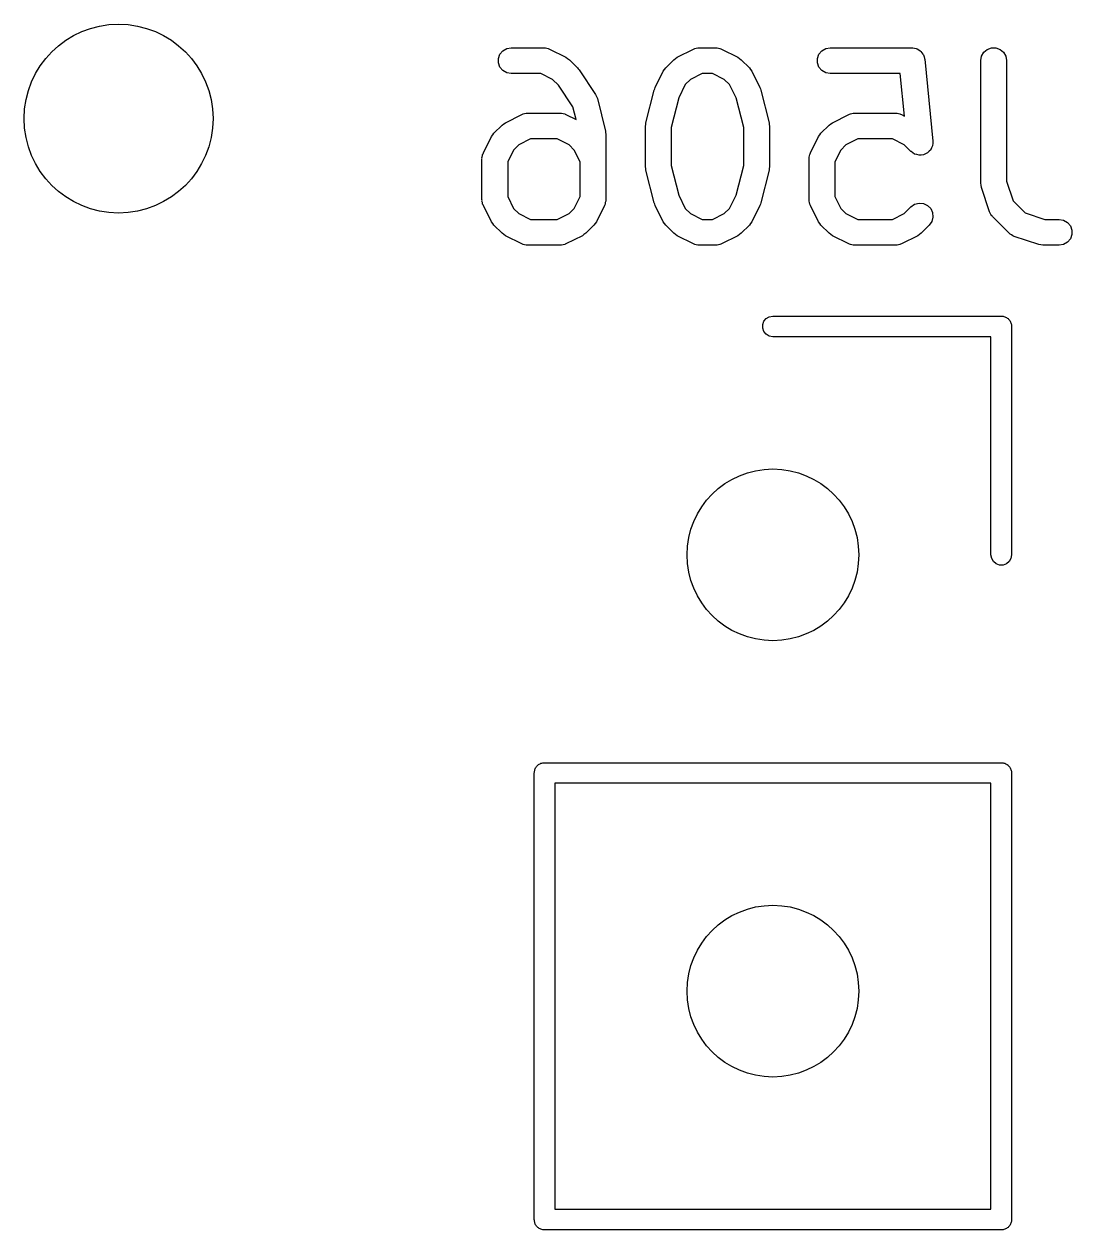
# Model space of a CAD drawing. Extents: x 25 to 326, y -201 to -21.
# Drawn here: x 101.05 to 107.15, y -30.6 to -23.58 of the extents above; entities that cross this region are included whole.
import ezdxf

# ---------------------------------------------------------------- set-up
doc = ezdxf.new("R2010")
doc.units = 0
doc.header["$MEASUREMENT"] = 0
doc.layers.add('BLACK', color=7, linetype='CONTINUOUS')

msp = doc.modelspace()

# ---------------------------------------------------------------- linework, layer by layer
at = {"layer": 'Black'}
for p, q in [((103.838, -23.7349), (103.861, -23.7219)), ((103.861, -23.7219), (103.886, -23.7174)), ((103.886, -23.7174), (104.077, -23.7174)), ((104.077, -23.7174), (104.081, -23.7181)), ((104.081, -23.7181), (104.085, -23.7179)), ((104.085, -23.7179), (104.094, -23.7204)), ((104.094, -23.7204), (104.102, -23.7219)), ((104.102, -23.7219), (104.106, -23.7241)), ((104.106, -23.7241), (104.11, -23.7253)), ((104.11, -23.7253), (104.205, -23.7729)), ((104.853, -23.7729), (104.948, -23.7253)), ((104.948, -23.7253), (104.952, -23.7241)), ((104.952, -23.7241), (104.956, -23.7219)), ((104.956, -23.7219), (104.964, -23.7204)), ((104.964, -23.7204), (104.973, -23.7179)), ((104.973, -23.7179), (104.977, -23.7181)), ((104.977, -23.7181), (104.981, -23.7174)), ((104.981, -23.7174), (105.077, -23.7174)), ((105.077, -23.7174), (105.081, -23.7181)), ((105.081, -23.7181), (105.085, -23.7179)), ((105.085, -23.7179), (105.094, -23.7204)), ((105.094, -23.7204), (105.102, -23.7219)), ((105.102, -23.7219), (105.106, -23.7241)), ((105.106, -23.7241), (105.11, -23.7253)), ((105.11, -23.7253), (105.205, -23.7729)), ((105.695, -23.7349), (105.718, -23.7219)), ((105.718, -23.7219), (105.743, -23.7174)), ((105.743, -23.7174), (106.22, -23.7174)), ((106.22, -23.7174), (106.222, -23.7179)), ((106.222, -23.7179), (106.225, -23.7176)), ((106.225, -23.7176), (106.235, -23.7201)), ((106.235, -23.7201), (106.245, -23.7219)), ((106.245, -23.7219), (106.248, -23.7233)), ((106.248, -23.7233), (106.25, -23.724)), ((106.25, -23.724), (106.259, -23.7298)), ((106.638, -23.7442), (106.658, -23.7274)), ((106.658, -23.7274), (106.683, -23.7185)), ((106.683, -23.7185), (106.709, -23.7185)), ((106.709, -23.7185), (106.733, -23.7274)), ((106.733, -23.7274), (106.753, -23.7442)), ((103.812, -23.7794), (103.821, -23.7549)), ((103.812, -23.8054), (103.812, -23.7794)), ((103.821, -23.7549), (103.838, -23.7349)), ((104.205, -23.7729), (104.215, -23.7801)), ((104.215, -23.7801), (104.225, -23.787)), ((104.225, -23.787), (104.273, -23.8346)), ((104.786, -23.8346), (104.833, -23.787)), ((104.833, -23.787), (104.843, -23.7801)), ((104.843, -23.7801), (104.853, -23.7729)), ((105.205, -23.7729), (105.215, -23.7801)), ((105.215, -23.7801), (105.225, -23.787)), ((105.225, -23.787), (105.273, -23.8346)), ((105.669, -23.7794), (105.678, -23.7549)), ((105.669, -23.8054), (105.669, -23.7794)), ((105.678, -23.7549), (105.695, -23.7349)), ((106.259, -23.7298), (106.268, -23.7349)), ((106.268, -23.7349), (106.27, -23.7371)), ((106.27, -23.7371), (106.272, -23.7387)), ((106.272, -23.7387), (106.278, -23.747)), ((106.278, -23.747), (106.284, -23.7549)), ((106.284, -23.7549), (106.285, -23.7575)), ((106.285, -23.7575), (106.287, -23.7598)), ((106.287, -23.7598), (106.29, -23.7697)), ((106.29, -23.7697), (106.293, -23.7794)), ((106.293, -23.7794), (106.293, -23.7822)), ((106.293, -23.7822), (106.294, -23.7849)), ((106.294, -23.7849), (106.342, -24.2611)), ((106.621, -23.7924), (106.625, -23.7667)), ((106.621, -24.5067), (106.621, -23.7924)), ((106.625, -23.7667), (106.638, -23.7442)), ((106.753, -23.7442), (106.766, -23.7667)), ((106.766, -23.7667), (106.771, -23.7924)), ((106.771, -23.7924), (106.771, -24.4945)), ((103.821, -23.8299), (103.812, -23.8054)), ((103.838, -23.8498), (103.821, -23.8299)), ((103.861, -23.8629), (103.838, -23.8498)), ((103.886, -23.8674), (103.861, -23.8629)), ((104.059, -23.8674), (103.886, -23.8674)), ((104.127, -23.9016), (104.059, -23.8674)), ((104.273, -23.8346), (104.277, -23.8407)), ((104.277, -23.8407), (104.282, -23.846)), ((104.282, -23.846), (104.377, -23.9889)), ((104.724, -23.9493), (104.771, -23.8541)), ((104.771, -23.8541), (104.779, -23.8444)), ((104.779, -23.8444), (104.786, -23.8346)), ((104.999, -23.8674), (104.931, -23.9016)), ((105.059, -23.8674), (104.999, -23.8674)), ((105.127, -23.9016), (105.059, -23.8674)), ((105.273, -23.8346), (105.279, -23.8444)), ((105.279, -23.8444), (105.287, -23.8541)), ((105.287, -23.8541), (105.334, -23.9493)), ((105.678, -23.8299), (105.669, -23.8054)), ((105.695, -23.8498), (105.678, -23.8299)), ((105.718, -23.8629), (105.695, -23.8498)), ((105.743, -23.8674), (105.718, -23.8629)), ((106.152, -23.8674), (105.743, -23.8674)), ((106.176, -24.1156), (106.152, -23.8674)), ((104.161, -23.9354), (104.127, -23.9016)), ((104.245, -24.0613), (104.161, -23.9354)), ((104.9, -23.932), (104.862, -24.009)), ((104.931, -23.9016), (104.9, -23.932)), ((105.158, -23.932), (105.127, -23.9016)), ((105.196, -24.009), (105.158, -23.932)), ((104.377, -23.9889), (104.382, -24.0006)), ((104.382, -24.0006), (104.388, -24.0123)), ((104.671, -24.1551), (104.718, -23.9647)), ((104.718, -23.9647), (104.722, -23.9572)), ((104.722, -23.9572), (104.724, -23.9493)), ((105.334, -23.9493), (105.337, -23.9572)), ((105.337, -23.9572), (105.34, -23.9647)), ((105.34, -23.9647), (105.388, -24.1551)), ((104.264, -24.1354), (104.245, -24.0613)), ((104.388, -24.0123), (104.435, -24.2028)), ((104.862, -24.009), (104.818, -24.1826)), ((105.24, -24.1826), (105.196, -24.009)), ((103.853, -24.1539), (103.948, -24.1063)), ((103.948, -24.1063), (103.952, -24.105)), ((103.952, -24.105), (103.956, -24.1029)), ((103.956, -24.1029), (103.964, -24.1013)), ((103.964, -24.1013), (103.973, -24.0988)), ((103.973, -24.0988), (103.977, -24.0991)), ((103.977, -24.0991), (103.981, -24.0983)), ((103.981, -24.0983), (104.172, -24.0983)), ((104.172, -24.0983), (104.176, -24.0991)), ((104.176, -24.0991), (104.18, -24.0988)), ((104.18, -24.0988), (104.189, -24.1013)), ((104.189, -24.1013), (104.198, -24.1029)), ((104.198, -24.1029), (104.201, -24.105)), ((104.201, -24.105), (104.205, -24.1063)), ((104.205, -24.1063), (104.264, -24.1354)), ((105.757, -24.1539), (105.853, -24.1063)), ((105.853, -24.1063), (105.857, -24.105)), ((105.857, -24.105), (105.861, -24.1029)), ((105.861, -24.1029), (105.869, -24.1013)), ((105.869, -24.1013), (105.878, -24.0988)), ((105.878, -24.0988), (105.882, -24.0991)), ((105.882, -24.0991), (105.886, -24.0983)), ((105.886, -24.0983), (106.124, -24.0983)), ((106.124, -24.0983), (106.129, -24.0991)), ((106.129, -24.0991), (106.133, -24.0988)), ((106.133, -24.0988), (106.141, -24.1013)), ((106.141, -24.1013), (106.15, -24.1029)), ((106.15, -24.1029), (106.154, -24.105)), ((106.154, -24.105), (106.158, -24.1063)), ((106.158, -24.1063), (106.176, -24.1156)), ((103.779, -24.2254), (103.786, -24.2155)), ((103.786, -24.2155), (103.833, -24.1679)), ((103.833, -24.1679), (103.843, -24.161)), ((103.843, -24.161), (103.853, -24.1539)), ((104.435, -24.2028), (104.436, -24.2119)), ((104.436, -24.2119), (104.437, -24.221)), ((104.668, -24.1733), (104.67, -24.1643)), ((104.668, -24.4114), (104.668, -24.1733)), ((104.67, -24.1643), (104.671, -24.1551)), ((104.818, -24.1826), (104.818, -24.4022)), ((105.24, -24.4022), (105.24, -24.1826)), ((105.388, -24.1551), (105.388, -24.1643)), ((105.388, -24.1643), (105.39, -24.1733)), ((105.39, -24.1733), (105.39, -24.4114)), ((105.683, -24.2254), (105.69, -24.2155)), ((105.69, -24.2155), (105.738, -24.1679)), ((105.738, -24.1679), (105.748, -24.161)), ((105.748, -24.161), (105.757, -24.1539)), ((103.724, -24.3303), (103.771, -24.235)), ((103.771, -24.235), (103.779, -24.2254)), ((103.931, -24.2826), (103.9, -24.313)), ((103.999, -24.2483), (103.931, -24.2826)), ((104.154, -24.2483), (103.999, -24.2483)), ((104.223, -24.2826), (104.154, -24.2483)), ((104.253, -24.313), (104.223, -24.2826)), ((104.437, -24.221), (104.437, -24.6019)), ((105.629, -24.3303), (105.676, -24.235)), ((105.676, -24.235), (105.683, -24.2254)), ((105.835, -24.2826), (105.805, -24.313)), ((105.904, -24.2483), (105.835, -24.2826)), ((106.107, -24.2483), (105.904, -24.2483)), ((106.175, -24.2826), (106.107, -24.2483)), ((106.214, -24.3216), (106.175, -24.2826)), ((106.34, -24.288), (106.334, -24.2994)), ((106.341, -24.2745), (106.34, -24.2871)), ((106.34, -24.2871), (106.34, -24.2875)), ((106.34, -24.2875), (106.34, -24.288)), ((106.342, -24.262), (106.341, -24.2745)), ((106.342, -24.2611), (106.342, -24.2616)), ((106.342, -24.2616), (106.342, -24.262)), ((103.716, -24.3552), (103.719, -24.3468)), ((103.717, -24.3596), (103.716, -24.3552)), ((103.719, -24.3468), (103.72, -24.3382)), ((103.72, -24.3382), (103.723, -24.3344)), ((103.723, -24.3344), (103.724, -24.3303)), ((103.9, -24.313), (103.866, -24.3815)), ((104.287, -24.3815), (104.253, -24.313)), ((105.621, -24.3552), (105.624, -24.3468)), ((105.621, -24.3596), (105.621, -24.3552)), ((105.624, -24.3468), (105.625, -24.3382)), ((105.625, -24.3382), (105.627, -24.3344)), ((105.627, -24.3344), (105.629, -24.3303)), ((105.805, -24.313), (105.771, -24.3815)), ((106.214, -24.3219), (106.214, -24.3216)), ((106.215, -24.3223), (106.214, -24.3219)), ((106.225, -24.3293), (106.215, -24.3223)), ((106.235, -24.3365), (106.225, -24.3293)), ((106.236, -24.3367), (106.235, -24.3365)), ((106.236, -24.3369), (106.236, -24.3367)), ((106.249, -24.34), (106.236, -24.3369)), ((106.261, -24.3433), (106.249, -24.34)), ((106.262, -24.3434), (106.261, -24.3432)), ((106.261, -24.3432), (106.261, -24.3433)), ((106.274, -24.3421), (106.262, -24.3434)), ((106.287, -24.341), (106.274, -24.3421)), ((106.299, -24.3353), (106.287, -24.3408)), ((106.287, -24.3408), (106.287, -24.3408)), ((106.287, -24.3408), (106.287, -24.341)), ((106.31, -24.33), (106.299, -24.3353)), ((106.311, -24.3295), (106.31, -24.3297)), ((106.31, -24.3297), (106.31, -24.33)), ((106.32, -24.3205), (106.311, -24.3295)), ((106.329, -24.3116), (106.32, -24.3205)), ((106.334, -24.2994), (106.329, -24.3108)), ((106.329, -24.3108), (106.329, -24.3112)), ((106.329, -24.3112), (106.329, -24.3116)), ((103.716, -24.3638), (103.717, -24.3596)), ((103.716, -24.6019), (103.716, -24.3638)), ((103.866, -24.3815), (103.866, -24.5842)), ((104.287, -24.5842), (104.287, -24.3815)), ((104.67, -24.4205), (104.668, -24.4114)), ((104.671, -24.4296), (104.67, -24.4205)), ((104.718, -24.6201), (104.671, -24.4296)), ((104.818, -24.4022), (104.862, -24.5757)), ((105.196, -24.5757), (105.24, -24.4022)), ((105.388, -24.4296), (105.34, -24.6201)), ((105.39, -24.4114), (105.388, -24.4205)), ((105.388, -24.4205), (105.388, -24.4296)), ((105.621, -24.3638), (105.621, -24.3596)), ((105.621, -24.6019), (105.621, -24.3638)), ((105.771, -24.3815), (105.771, -24.5842)), ((106.771, -24.4945), (106.809, -24.609)), ((106.623, -24.5185), (106.621, -24.5067)), ((106.625, -24.5304), (106.623, -24.5185)), ((106.672, -24.6732), (106.625, -24.5304)), ((103.717, -24.6062), (103.716, -24.6019)), ((103.716, -24.6105), (103.717, -24.6062)), ((103.719, -24.6189), (103.716, -24.6105)), ((103.72, -24.6276), (103.719, -24.6189)), ((103.723, -24.6313), (103.72, -24.6276)), ((103.724, -24.6354), (103.723, -24.6313)), ((103.771, -24.7307), (103.724, -24.6354)), ((103.866, -24.5842), (103.9, -24.6527)), ((104.253, -24.6527), (104.287, -24.5842)), ((104.429, -24.6354), (104.382, -24.7307)), ((104.431, -24.6313), (104.429, -24.6354)), ((104.433, -24.6276), (104.431, -24.6313)), ((104.434, -24.6189), (104.433, -24.6276)), ((104.437, -24.6105), (104.434, -24.6189)), ((104.437, -24.6019), (104.437, -24.6062)), ((104.437, -24.6062), (104.437, -24.6105)), ((104.722, -24.6276), (104.718, -24.6201)), ((104.724, -24.6354), (104.722, -24.6276)), ((104.771, -24.7307), (104.724, -24.6354)), ((104.862, -24.5757), (104.9, -24.6527)), ((105.158, -24.6527), (105.196, -24.5757)), ((105.334, -24.6354), (105.287, -24.7307)), ((105.337, -24.6276), (105.334, -24.6354)), ((105.34, -24.6201), (105.337, -24.6276)), ((105.621, -24.6062), (105.621, -24.6019)), ((105.621, -24.6105), (105.621, -24.6062)), ((105.624, -24.6189), (105.621, -24.6105)), ((105.625, -24.6276), (105.624, -24.6189)), ((105.627, -24.6313), (105.625, -24.6276)), ((105.629, -24.6354), (105.627, -24.6313)), ((105.676, -24.7307), (105.629, -24.6354)), ((105.771, -24.5842), (105.805, -24.6527)), ((106.214, -24.6441), (106.235, -24.6292)), ((106.235, -24.6292), (106.261, -24.6224)), ((106.261, -24.6224), (106.287, -24.6247)), ((106.287, -24.6247), (106.31, -24.6357)), ((106.31, -24.6357), (106.329, -24.6541)), ((106.809, -24.609), (106.879, -24.6792)), ((103.9, -24.6527), (103.931, -24.6831)), ((103.931, -24.6831), (103.999, -24.7174)), ((104.154, -24.7174), (104.223, -24.6831)), ((104.223, -24.6831), (104.253, -24.6527)), ((104.9, -24.6527), (104.931, -24.6831)), ((104.931, -24.6831), (104.999, -24.7174)), ((105.059, -24.7174), (105.127, -24.6831)), ((105.127, -24.6831), (105.158, -24.6527)), ((105.805, -24.6527), (105.835, -24.6831)), ((105.835, -24.6831), (105.904, -24.7174)), ((106.107, -24.7174), (106.175, -24.6831)), ((106.175, -24.6831), (106.214, -24.6441)), ((106.329, -24.6541), (106.34, -24.6777)), ((106.342, -24.7037), (106.335, -24.7288)), ((106.34, -24.6777), (106.342, -24.7037)), ((106.674, -24.677), (106.672, -24.6732)), ((106.675, -24.6812), (106.674, -24.677)), ((106.68, -24.6884), (106.675, -24.6812)), ((106.685, -24.6961), (106.68, -24.6884)), ((106.688, -24.699), (106.685, -24.6961)), ((106.69, -24.7026), (106.688, -24.699)), ((106.786, -24.7978), (106.69, -24.7026)), ((106.879, -24.6792), (106.994, -24.7174)), ((103.779, -24.7403), (103.771, -24.7307)), ((103.786, -24.7502), (103.779, -24.7403)), ((103.833, -24.7978), (103.786, -24.7502)), ((103.999, -24.7174), (104.154, -24.7174)), ((104.368, -24.7502), (104.32, -24.7978)), ((104.375, -24.7403), (104.368, -24.7502)), ((104.382, -24.7307), (104.375, -24.7403)), ((104.779, -24.7403), (104.771, -24.7307)), ((104.786, -24.7502), (104.779, -24.7403)), ((104.833, -24.7978), (104.786, -24.7502)), ((104.999, -24.7174), (105.059, -24.7174)), ((105.273, -24.7502), (105.225, -24.7978)), ((105.279, -24.7403), (105.273, -24.7502)), ((105.287, -24.7307), (105.279, -24.7403)), ((105.683, -24.7403), (105.676, -24.7307)), ((105.69, -24.7502), (105.683, -24.7403)), ((105.738, -24.7978), (105.69, -24.7502)), ((105.904, -24.7174), (106.107, -24.7174)), ((106.32, -24.7502), (106.273, -24.7978)), ((106.335, -24.7288), (106.32, -24.7502)), ((106.994, -24.7174), (107.077, -24.7174)), ((107.077, -24.7174), (107.102, -24.7219)), ((107.102, -24.7219), (107.125, -24.7349)), ((107.125, -24.7349), (107.142, -24.7549)), ((107.142, -24.7549), (107.151, -24.7794)), ((107.151, -24.7794), (107.151, -24.8054)), ((103.843, -24.8047), (103.833, -24.7978)), ((103.853, -24.8118), (103.843, -24.8047)), ((103.948, -24.8595), (103.853, -24.8118)), ((104.301, -24.8118), (104.205, -24.8595)), ((104.31, -24.8047), (104.301, -24.8118)), ((104.32, -24.7978), (104.31, -24.8047)), ((104.843, -24.8047), (104.833, -24.7978)), ((104.853, -24.8118), (104.843, -24.8047)), ((104.948, -24.8595), (104.853, -24.8118)), ((105.205, -24.8118), (105.11, -24.8595)), ((105.215, -24.8047), (105.205, -24.8118)), ((105.225, -24.7978), (105.215, -24.8047)), ((105.748, -24.8047), (105.738, -24.7978)), ((105.757, -24.8118), (105.748, -24.8047)), ((105.853, -24.8595), (105.757, -24.8118)), ((106.253, -24.8118), (106.158, -24.8595)), ((106.263, -24.8047), (106.253, -24.8118)), ((106.273, -24.7978), (106.263, -24.8047)), ((106.789, -24.8003), (106.786, -24.7978)), ((106.792, -24.8035), (106.789, -24.8003)), ((106.8, -24.8077), (106.792, -24.8035)), ((106.807, -24.8127), (106.8, -24.8077)), ((106.811, -24.8139), (106.807, -24.8127)), ((106.815, -24.8159), (106.811, -24.8139)), ((106.958, -24.8635), (106.815, -24.8159)), ((107.125, -24.8498), (107.102, -24.8629)), ((107.142, -24.8299), (107.125, -24.8498)), ((107.151, -24.8054), (107.142, -24.8299)), ((103.952, -24.8607), (103.948, -24.8595)), ((103.956, -24.8629), (103.952, -24.8607)), ((103.964, -24.8644), (103.956, -24.8629)), ((103.973, -24.8669), (103.964, -24.8644)), ((103.977, -24.8666), (103.973, -24.8669)), ((103.981, -24.8674), (103.977, -24.8666)), ((104.172, -24.8674), (103.981, -24.8674)), ((104.176, -24.8666), (104.172, -24.8674)), ((104.18, -24.8669), (104.176, -24.8666)), ((104.189, -24.8644), (104.18, -24.8669)), ((104.198, -24.8629), (104.189, -24.8644)), ((104.201, -24.8607), (104.198, -24.8629)), ((104.205, -24.8595), (104.201, -24.8607)), ((104.952, -24.8607), (104.948, -24.8595)), ((104.956, -24.8629), (104.952, -24.8607)), ((104.964, -24.8644), (104.956, -24.8629)), ((104.973, -24.8669), (104.964, -24.8644)), ((104.977, -24.8666), (104.973, -24.8669)), ((104.981, -24.8674), (104.977, -24.8666)), ((105.077, -24.8674), (104.981, -24.8674)), ((105.081, -24.8666), (105.077, -24.8674)), ((105.085, -24.8669), (105.081, -24.8666)), ((105.094, -24.8644), (105.085, -24.8669)), ((105.102, -24.8629), (105.094, -24.8644)), ((105.106, -24.8607), (105.102, -24.8629)), ((105.11, -24.8595), (105.106, -24.8607)), ((105.857, -24.8607), (105.853, -24.8595)), ((105.861, -24.8629), (105.857, -24.8607)), ((105.869, -24.8644), (105.861, -24.8629)), ((105.878, -24.8669), (105.869, -24.8644)), ((105.882, -24.8666), (105.878, -24.8669)), ((105.886, -24.8674), (105.882, -24.8666)), ((106.124, -24.8674), (105.886, -24.8674)), ((106.129, -24.8666), (106.124, -24.8674)), ((106.133, -24.8669), (106.129, -24.8666)), ((106.141, -24.8644), (106.133, -24.8669)), ((106.15, -24.8629), (106.141, -24.8644)), ((106.154, -24.8607), (106.15, -24.8629)), ((106.158, -24.8595), (106.154, -24.8607)), ((106.97, -24.8653), (106.958, -24.8635)), ((106.981, -24.8674), (106.97, -24.8653)), ((107.077, -24.8674), (106.981, -24.8674)), ((107.102, -24.8629), (107.077, -24.8674)), ((105.351, -25.3296), (105.358, -25.31)), ((105.351, -25.3504), (105.351, -25.3296)), ((105.358, -25.31), (105.371, -25.294)), ((105.371, -25.294), (105.389, -25.2836)), ((105.389, -25.2836), (105.41, -25.28)), ((105.41, -25.28), (106.74, -25.28)), ((106.74, -25.28), (106.745, -25.2809)), ((106.745, -25.2809), (106.75, -25.2809)), ((106.75, -25.2809), (106.755, -25.2827)), ((106.755, -25.2827), (106.761, -25.2836)), ((106.761, -25.2836), (106.765, -25.2862)), ((106.765, -25.2862), (106.77, -25.288)), ((106.77, -25.288), (106.774, -25.2914)), ((106.774, -25.2914), (106.779, -25.294)), ((106.779, -25.294), (106.782, -25.2981)), ((106.782, -25.2981), (106.786, -25.3014)), ((106.786, -25.3014), (106.789, -25.306)), ((106.789, -25.306), (106.792, -25.31)), ((106.792, -25.31), (106.794, -25.3149)), ((106.794, -25.3149), (106.796, -25.3195)), ((106.796, -25.3195), (106.797, -25.3247)), ((106.797, -25.3247), (106.799, -25.3296)), ((106.799, -25.3296), (106.799, -25.3348)), ((106.799, -25.3348), (106.8, -25.34)), ((106.8, -25.34), (106.8, -26.67)), ((105.358, -25.37), (105.351, -25.3504)), ((105.371, -25.386), (105.358, -25.37)), ((105.389, -25.3964), (105.371, -25.386)), ((105.41, -25.4), (105.389, -25.3964)), ((106.68, -25.4), (105.41, -25.4)), ((106.68, -26.67), (106.68, -25.4)), ((106.684, -26.6905), (106.68, -26.67)), ((106.8, -26.67), (106.796, -26.6905)), ((106.694, -26.7086), (106.684, -26.6905)), ((106.71, -26.722), (106.694, -26.7086)), ((106.73, -26.7291), (106.71, -26.722)), ((106.75, -26.7291), (106.73, -26.7291)), ((106.77, -26.722), (106.75, -26.7291)), ((106.786, -26.7086), (106.77, -26.722)), ((106.796, -26.6905), (106.786, -26.7086)), ((104.02, -27.94), (104.021, -27.9348)), ((104.021, -27.9296), (104.023, -27.9247)), ((104.021, -27.9348), (104.021, -27.9296)), ((104.023, -27.9247), (104.024, -27.9195)), ((104.024, -27.9195), (104.026, -27.9149)), ((104.026, -27.9149), (104.028, -27.91)), ((104.028, -27.91), (104.031, -27.906)), ((104.031, -27.906), (104.034, -27.9014)), ((104.034, -27.9014), (104.038, -27.8981)), ((104.038, -27.8981), (104.041, -27.894)), ((104.041, -27.894), (104.046, -27.8914)), ((104.046, -27.8914), (104.05, -27.888)), ((104.05, -27.888), (104.055, -27.8862)), ((104.055, -27.8862), (104.059, -27.8836)), ((104.059, -27.8836), (104.065, -27.8827)), ((104.065, -27.8827), (104.07, -27.8809)), ((104.07, -27.8809), (104.075, -27.8809)), ((104.075, -27.8809), (104.08, -27.88)), ((104.08, -27.88), (106.74, -27.88)), ((106.74, -27.88), (106.745, -27.8809)), ((106.745, -27.8809), (106.75, -27.8809)), ((106.75, -27.8809), (106.755, -27.8827)), ((106.755, -27.8827), (106.761, -27.8836)), ((106.761, -27.8836), (106.765, -27.8862)), ((106.765, -27.8862), (106.77, -27.888)), ((106.77, -27.888), (106.774, -27.8914)), ((106.774, -27.8914), (106.779, -27.894)), ((106.779, -27.894), (106.782, -27.8981)), ((106.782, -27.8981), (106.786, -27.9014)), ((106.786, -27.9014), (106.789, -27.906)), ((106.789, -27.906), (106.792, -27.91)), ((106.792, -27.91), (106.794, -27.9149)), ((106.794, -27.9149), (106.796, -27.9195)), ((106.796, -27.9195), (106.797, -27.9247)), ((106.797, -27.9247), (106.799, -27.9296)), ((106.799, -27.9296), (106.799, -27.9348)), ((106.799, -27.9348), (106.8, -27.94)), ((104.02, -30.54), (104.02, -27.94)), ((104.14, -28), (104.14, -30.48)), ((106.68, -28), (104.14, -28)), ((106.68, -30.48), (106.68, -28)), ((106.8, -27.94), (106.8, -30.54)), ((104.14, -30.48), (106.68, -30.48)), ((104.021, -30.5452), (104.02, -30.54)), ((104.021, -30.5504), (104.021, -30.5452)), ((104.023, -30.5553), (104.021, -30.5504)), ((104.024, -30.5605), (104.023, -30.5553)), ((104.026, -30.5651), (104.024, -30.5605)), ((104.028, -30.57), (104.026, -30.5651)), ((104.031, -30.574), (104.028, -30.57)), ((104.034, -30.5786), (104.031, -30.574)), ((104.038, -30.5819), (104.034, -30.5786)), ((104.041, -30.586), (104.038, -30.5819)), ((104.046, -30.5886), (104.041, -30.586)), ((104.05, -30.592), (104.046, -30.5886)), ((104.055, -30.5938), (104.05, -30.592)), ((104.059, -30.5964), (104.055, -30.5938)), ((104.065, -30.5973), (104.059, -30.5964)), ((104.07, -30.5991), (104.065, -30.5973)), ((104.075, -30.5991), (104.07, -30.5991)), ((104.08, -30.6), (104.075, -30.5991)), ((106.74, -30.6), (104.08, -30.6)), ((106.745, -30.5991), (106.74, -30.6)), ((106.75, -30.5991), (106.745, -30.5991)), ((106.755, -30.5973), (106.75, -30.5991)), ((106.761, -30.5964), (106.755, -30.5973)), ((106.765, -30.5938), (106.761, -30.5964)), ((106.77, -30.592), (106.765, -30.5938)), ((106.774, -30.5886), (106.77, -30.592)), ((106.779, -30.586), (106.774, -30.5886)), ((106.782, -30.5819), (106.779, -30.586)), ((106.786, -30.5786), (106.782, -30.5819)), ((106.789, -30.574), (106.786, -30.5786)), ((106.792, -30.57), (106.789, -30.574)), ((106.794, -30.5651), (106.792, -30.57)), ((106.796, -30.5605), (106.794, -30.5651)), ((106.797, -30.5553), (106.796, -30.5605)), ((106.799, -30.5504), (106.797, -30.5553)), ((106.8, -30.54), (106.799, -30.5452)), ((106.799, -30.5452), (106.799, -30.5504))]:
    msp.add_line(p, q, dxfattribs=at)
for centre, radius in [((101.6, -24.13), 0.55), ((105.41, -26.67), 0.5), ((105.41, -29.21), 0.5)]:
    msp.add_circle(centre, radius, dxfattribs=at)

doc.saveas('drawing.dxf')
